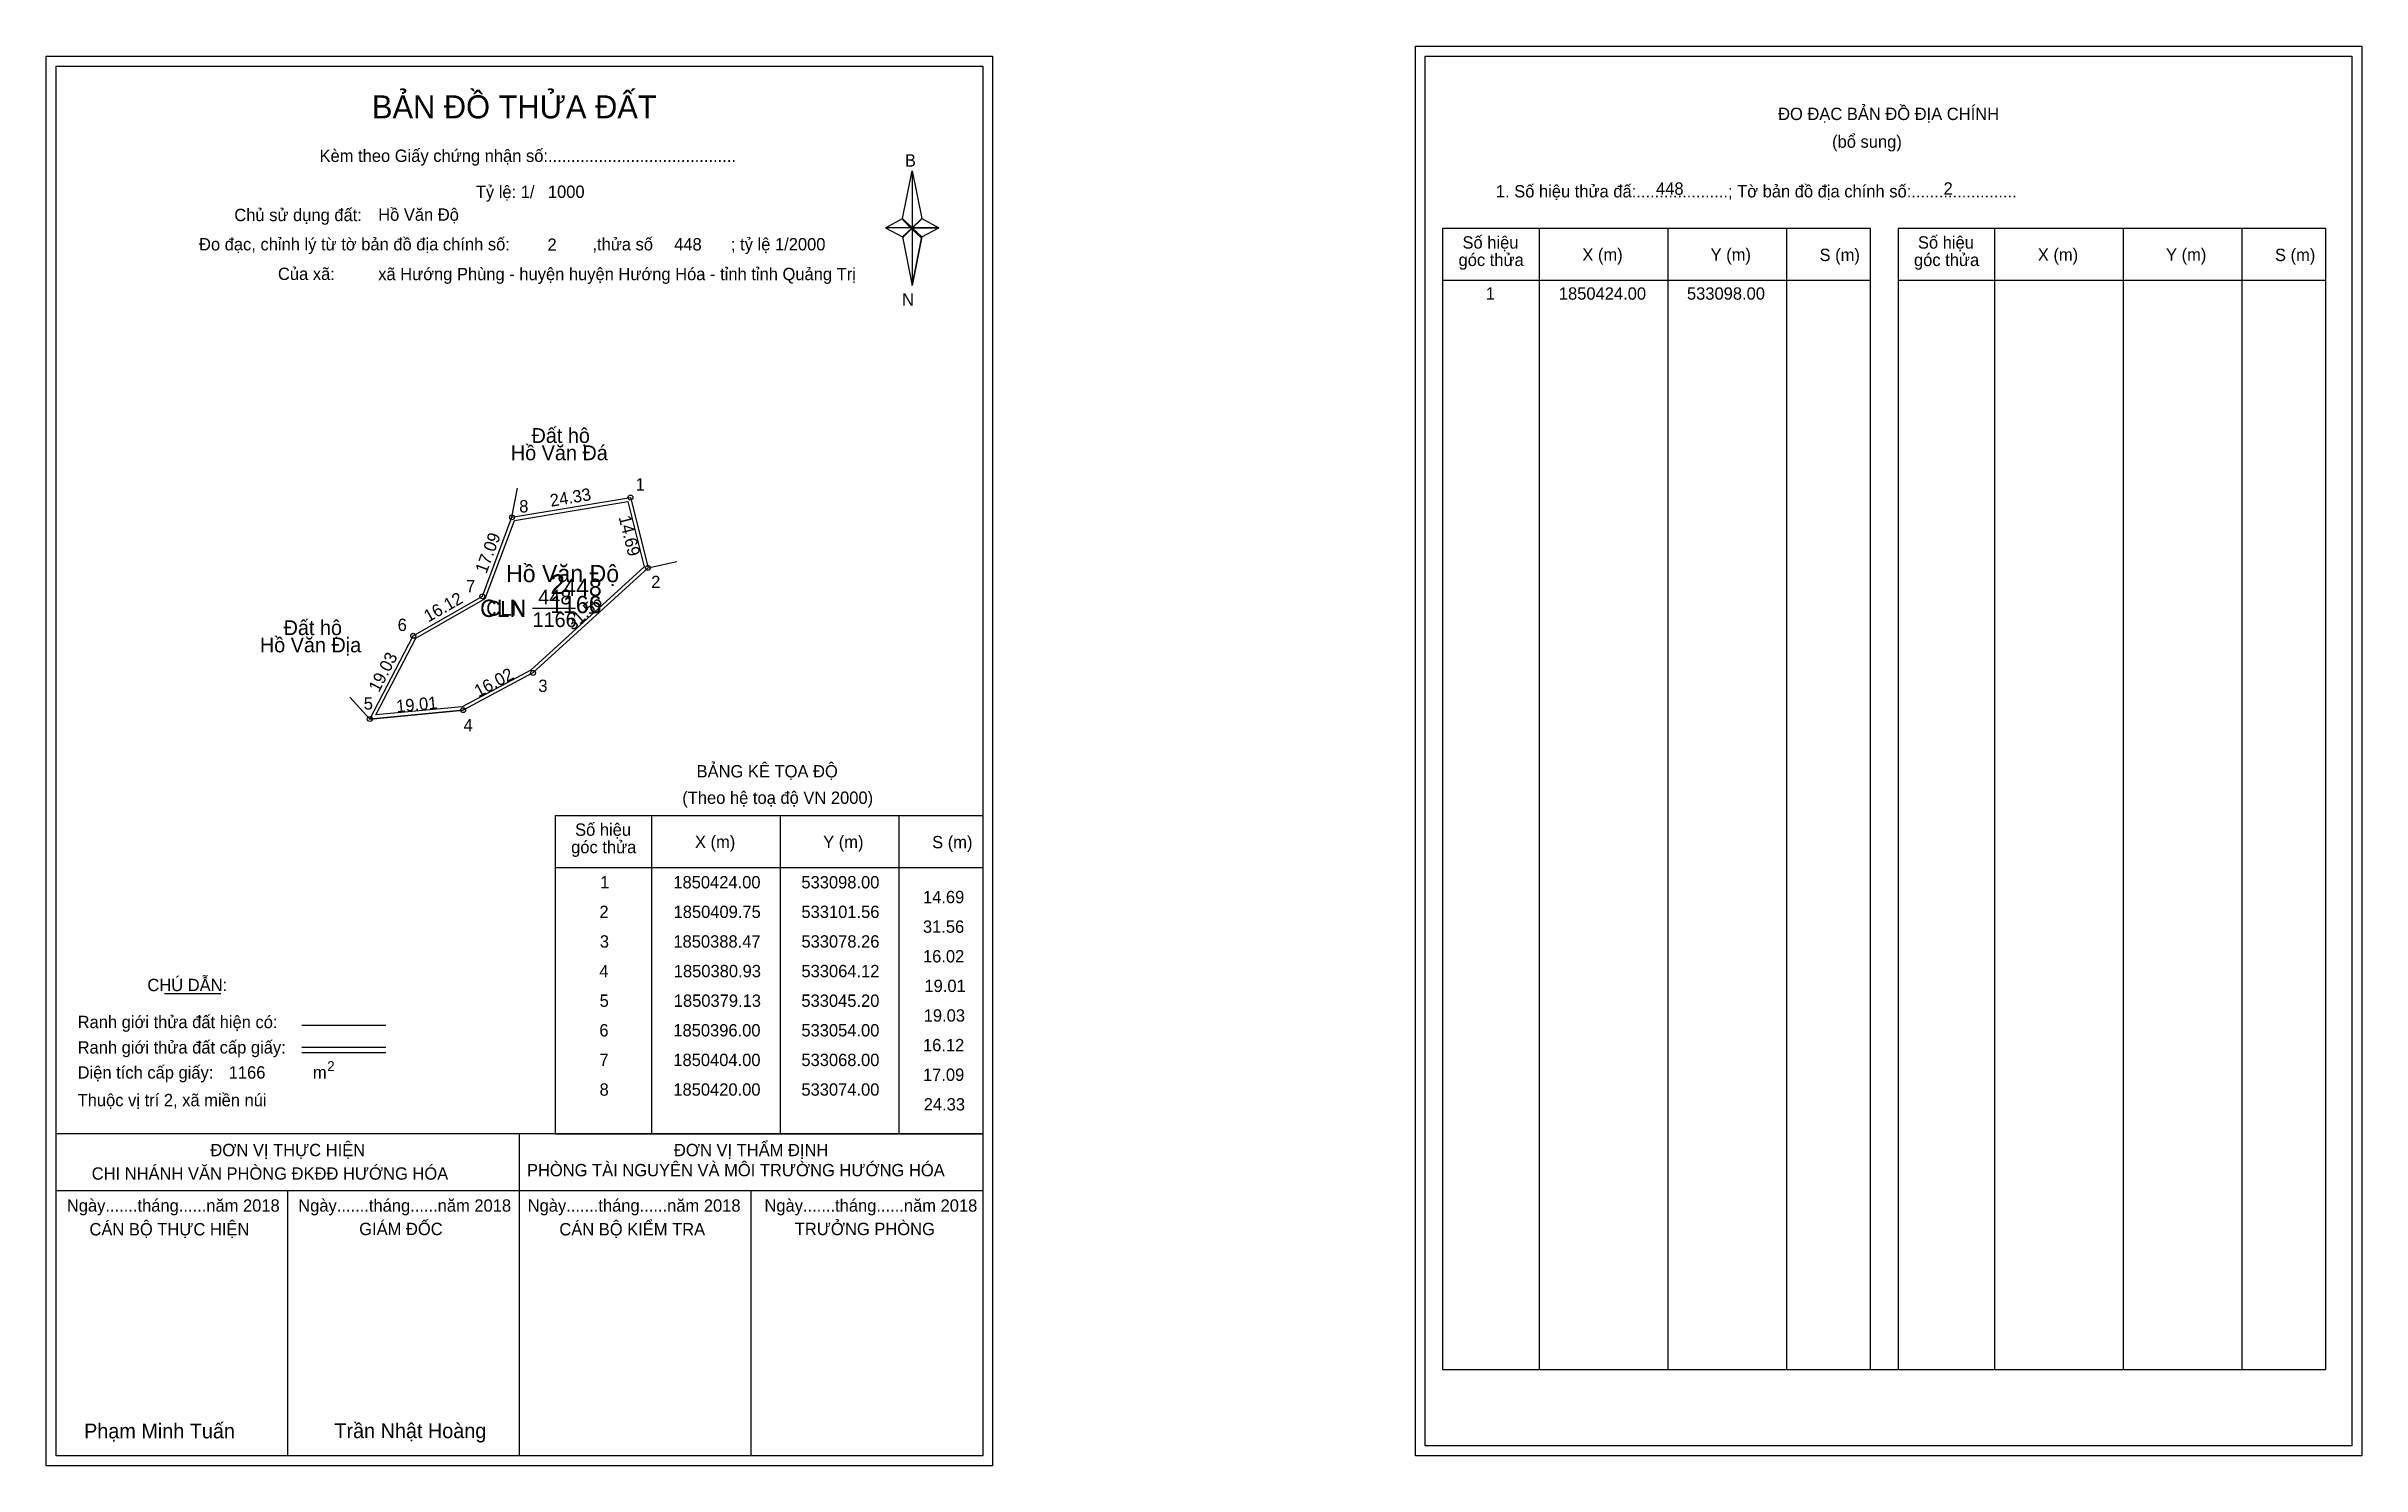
# Model space of a CAD drawing. Extents: x 532980 to 533449, y 1850228 to 1850515.
import ezdxf

# ---------------------------------------------------------------- set-up
doc = ezdxf.new("R2010")
doc.units = 0
for name, color, linetype in [('Level 1', 7, 'Continuous'), ('Level 10', 7, 'Continuous'), ('Level 11', 7, 'Continuous'), ('Level 13', 7, 'Continuous'), ('Level 2', 7, 'Continuous'), ('Level 27', 7, 'Continuous'), ('Level 3', 7, 'Continuous'), ('Level 36', 7, 'Continuous'), ('Level 4', 7, 'Continuous'), ('Level 49', 7, 'Continuous'), ('Level 5', 7, 'Continuous'), ('Level 53', 7, 'Continuous'), ('Level 55', 7, 'Continuous'), ('Level 6', 7, 'Continuous'), ('Level 63', 7, 'Continuous'), ('Level 7', 7, 'Continuous'), ('Level 9', 7, 'Continuous')]:
    doc.layers.add(name, color=color, linetype=linetype)

msp = doc.modelspace()

# ---------------------------------------------------------------- linework, layer by layer
at = {"layer": 'Level 1'}
for p, q in [((533259, 1850513.43), (533259, 1850513.43)), ((532981.68, 1850511.43), (532981.68, 1850511.43)), ((533153.1, 1850480.55), (533155.07, 1850490.19)), ((533155.07, 1850490.19), (533155.07, 1850478.66)), ((533155.07, 1850490.19), (533157.03, 1850480.55)), ((533149.65, 1850478.66), (533153.1, 1850480.55)), ((533153.1, 1850480.55), (533155.07, 1850478.66)), ((533154.92, 1850478.44), (533153.1, 1850480.33)), ((533155.07, 1850478.66), (533153.1, 1850476.82)), ((533156.89, 1850480.33), (533154.92, 1850478.44)), ((533154.92, 1850478.44), (533156.89, 1850480.33)), ((533157.03, 1850480.55), (533155.07, 1850478.66)), ((533155.07, 1850478.66), (533155.07, 1850466.96)), ((533155.07, 1850478.66), (533160.48, 1850478.66)), ((533155.07, 1850478.66), (533157.03, 1850476.82)), ((533157.03, 1850476.82), (533160.48, 1850478.66)), ((533154.92, 1850478.44), (533153.1, 1850476.6)), ((533153.1, 1850476.6), (533154.92, 1850478.44)), ((533153.1, 1850476.82), (533155.07, 1850466.96)), ((533156.89, 1850476.6), (533154.92, 1850478.44)), ((533157.03, 1850476.82), (533155.07, 1850466.96)), ((533262.53, 1850478.57), (533349.13, 1850478.57)), ((533282.12, 1850247.31), (533282.12, 1850478.57)), ((533308.19, 1850247.31), (533308.19, 1850478.57)), ((533332.17, 1850478.57), (533332.17, 1850247.31)), ((533349.13, 1850478.57), (533349.13, 1850247.31)), ((533354.79, 1850478.57), (533441.39, 1850478.57)), ((533374.38, 1850247.31), (533374.38, 1850478.57)), ((533400.45, 1850247.31), (533400.45, 1850478.57)), ((533424.42, 1850478.57), (533424.42, 1850247.31)), ((533441.39, 1850478.57), (533441.39, 1850247.31)), ((533262.53, 1850468.05), (533349.13, 1850468.05)), ((533354.79, 1850468.05), (533441.39, 1850468.05)), ((533082.77, 1850359.6), (533169.37, 1850359.6)), ((533102.36, 1850295.08), (533102.36, 1850359.6)), ((533128.43, 1850295.08), (533128.43, 1850359.6)), ((533152.4, 1850359.6), (533152.4, 1850295.08)), ((533082.77, 1850349.07), (533169.37, 1850349.07)), ((533003.59, 1850323.49), (533015, 1850323.49)), ((533031.46, 1850317.09), (533048.47, 1850317.09)), ((533031.46, 1850312.64), (533048.47, 1850312.64)), ((533031.46, 1850311.55), (533048.47, 1850311.55)), ((533088.5, 1850295.08), (532981.67, 1850295.08)), ((533169.37, 1850295.08), (533064.53, 1850295.08)), ((533075.52, 1850229.85), (533075.52, 1850295.08)), ((533082.77, 1850295.07), (533169.37, 1850295.07)), ((533169.37, 1850283.53), (532981.67, 1850283.53)), ((533028.6, 1850229.85), (533028.6, 1850283.53)), ((533122.45, 1850229.85), (533122.45, 1850283.53)), ((533262.53, 1850247.31), (533441.39, 1850247.31)), ((533446.7, 1850231.85), (533446.7, 1850231.85)), ((533169.37, 1850229.85), (533169.37, 1850229.85))]:
    msp.add_line(p, q, dxfattribs=at)
for points in [[(533153.1, 1850480.55), (533155.07, 1850490.19), (533155.07, 1850478.66)], [(533149.65, 1850478.66), (533153.1, 1850476.82), (533155.07, 1850478.66)], [(533155.07, 1850478.66), (533157.03, 1850480.55), (533160.48, 1850478.66)], [(533155.07, 1850478.66), (533155.07, 1850466.96), (533157.03, 1850476.82)]]:
    msp.add_lwpolyline(points, close=True, dxfattribs=at)
at = {"layer": 'Level 10'}
msp.add_line((533045.2, 1850379.13), (533064.12, 1850380.93), dxfattribs=at)
for points in [[(533064.12, 1850380.93), (533045.2, 1850379.13), (533054, 1850396), (533068, 1850404), (533074, 1850420), (533098, 1850424), (533101.56, 1850409.75), (533078.26, 1850388.47)], [(533063.91, 1850381.61), (533046.42, 1850379.95), (533054.53, 1850395.49), (533068.57, 1850403.52), (533074.51, 1850419.38), (533097.48, 1850423.2), (533100.78, 1850409.99), (533077.85, 1850389.05)]]:
    msp.add_lwpolyline(points, close=True, dxfattribs=at)
at = {"layer": 'Level 11'}
for centre in [(533098, 1850424), (533074, 1850420), (533101.56, 1850409.75), (533068, 1850404), (533054, 1850396), (533078.26, 1850388.47), (533064.12, 1850380.93), (533064.12, 1850380.93), (533045.2, 1850379.13)]:
    msp.add_circle(centre, 0.5, dxfattribs=at)
at = {"layer": 'Level 27'}
for p, q in [((533074, 1850420), (533075.11, 1850425.9)), ((533101.56, 1850409.75), (533107.41, 1850411.08)), ((533045.2, 1850379.13), (533041.15, 1850383.55))]:
    msp.add_line(p, q, dxfattribs=at)
at = {"layer": 'Level 3'}
for p, q in [((533262.53, 1850478.57), (533262.53, 1850247.31)), ((533354.79, 1850478.57), (533354.79, 1850247.31)), ((533082.77, 1850359.6), (533082.77, 1850295.08))]:
    msp.add_line(p, q, dxfattribs=at)
at = {"layer": 'Level 63'}
for points in [[(532979.67, 1850513.43), (533171.37, 1850513.43), (533171.37, 1850227.85), (532979.67, 1850227.85)], [(533257, 1850515.43), (533448.7, 1850515.43), (533448.7, 1850229.85), (533257, 1850229.85)], [(533259, 1850513.43), (533446.7, 1850513.43), (533446.7, 1850231.85), (533259, 1850231.85)], [(532981.67, 1850511.43), (533169.37, 1850511.43), (533169.37, 1850229.85), (532981.67, 1850229.85)]]:
    msp.add_lwpolyline(points, close=True, dxfattribs=at)
at = {"layer": 'Level 9'}
msp.add_line((533078.17, 1850401.56), (533086.88, 1850401.56), dxfattribs=at)

# ---------------------------------------------------------------- texts
at = {"layer": 'Level 1'}
for s, height, p in [('BẢN ĐỒ THỬA ĐẤT', 4.6657, (533045.64, 1850500.83)), ('ĐO ĐẠC BẢN ĐỒ ĐỊA CHÍNH', 2.5, (533330.48, 1850500.49)), ('(bổ sung)', 2.5, (533341.42, 1850494.87)), ('Kèm theo Giấy chứng nhận số:.........................................', 2.5, (533035.02, 1850492)), ('B', 2.5, (533153.61, 1850491.06)), ('1. Số hiệu thửa đấ:....................; Tờ bản đồ địa chính số:.......................', 2.5, (533273.31, 1850484.81)), ('Chủ sử dụng đất:', 2.5, (533017.76, 1850480.01)), ('Đo đạc, chỉnh lý từ tờ bản đồ địa chính số:                  ,thửa số                 ; tỷ lệ 1/2000', 2.5, (533010.61, 1850474.08)), ('Số hiệu', 2.5, (533266.55, 1850474.44)), ('X (m)', 2.5, (533290.83, 1850471.97)), ('Y (m)', 2.5, (533316.81, 1850471.97)), ('S (m)', 2.5, (533338.88, 1850471.92)), ('Số hiệu', 2.5, (533358.81, 1850474.44)), ('X (m)', 2.5, (533383.09, 1850471.97)), ('Y (m)', 2.5, (533409.06, 1850471.97)), ('S (m)', 2.5, (533431.14, 1850471.92)), ('Của xã:', 2.5, (533026.6, 1850468.08)), ('góc thửa', 2.5, (533265.75, 1850470.91)), ('góc thửa', 2.5, (533358.01, 1850470.91)), ('N', 2.5, (533153.01, 1850462.89)), ('BẢNG KÊ TỌA ĐỘ', 2.5, (533111.4, 1850367.3)), ('(Theo hệ toạ độ VN 2000)', 2.5, (533108.5, 1850361.94)), ('Số hiệu', 2.5, (533086.79, 1850355.47)), ('góc thửa', 2.5, (533085.99, 1850351.94)), ('X (m)', 2.5, (533111.07, 1850352.99)), ('Y (m)', 2.5, (533137.04, 1850352.99)), ('S (m)', 2.5, (533159.12, 1850352.94)), ('CHÚ DẪN:', 2.5, (533000.15, 1850324)), ('Ranh giới thửa đất hiện có:', 2.5, (532986.02, 1850316.5)), ('Ranh giới thửa đất cấp giấy:', 2.5, (532986.02, 1850311.36)), ('2', 2, (533036.58, 1850307.81)), ('Diện tích cấp giấy:', 2.5, (532986.02, 1850306.28)), ('m', 2.5, (533033.68, 1850306.3)), ('Thuộc vị trí 2, xã miền núi', 2.5, (532986.02, 1850300.68)), ('ĐƠN VỊ THỰC HIỆN', 2.5, (533012.91, 1850290.56)), ('ĐƠN VỊ THẨM ĐỊNH', 2.5, (533106.81, 1850290.56)), ('CHI NHÁNH VĂN PHÒNG ĐKĐĐ HƯỚNG HÓA', 2.5, (532988.87, 1850285.8)), ('PHÒNG TÀI NGUYÊN VÀ MÔI TRƯỜNG HƯỚNG HÓA', 2.5, (533077.04, 1850286.49)), ('Ngày.......tháng......năm 2018', 2.5, (532983.84, 1850279.32)), ('Ngày.......tháng......năm 2018', 2.5, (533030.71, 1850279.32)), ('Ngày.......tháng......năm 2018', 2.5, (533077.19, 1850279.32)), ('Ngày.......tháng......năm 2018', 2.5, (533125.15, 1850279.32)), ('CÁN BỘ THỰC HIỆN', 2.5, (532988.42, 1850274.51)), ('GIÁM ĐỐC', 2.5, (533043.06, 1850274.57)), ('CÁN BỘ KIỂM TRA', 2.5, (533083.6, 1850274.51)), ('TRƯỞNG PHÒNG', 2.5, (533131.29, 1850274.57)), ('Phạm Minh Tuấn', 3, (532987.33, 1850233.39)), ('Trần Nhật Hoàng', 3, (533038.03, 1850233.44))]:
    msp.add_text(s, height=height, dxfattribs=at).set_placement(p)
at = {"layer": 'Level 11'}
msp.add_text('Tỷ lệ: 1/', height=2.5, dxfattribs=at).set_placement((533066.68, 1850484.69))
at = {"layer": 'Level 13'}
for s, p in [('448', (533079.33, 1850402.36)), ('CLN', (533068.78, 1850400.06)), ('1166', (533078.18, 1850397.76))]:
    msp.add_text(s, height=3, dxfattribs=at).set_placement(p)
at = {"layer": 'Level 2'}
msp.add_text('Hồ Văn Độ', height=3.5, dxfattribs=at).set_placement((533072.81, 1850406.86))
at = {"layer": 'Level 3'}
msp.add_text('CLN', height=3.5, dxfattribs=at).set_placement((533067.54, 1850399.81))
at = {"layer": 'Level 36'}
for s, p in [('Đất hộ', (533077.97, 1850435.07)), ('Hồ Văn Đá', (533073.78, 1850431.57)), ('Đất hộ', (533027.75, 1850396.14)), ('Hồ Văn Địa', (533022.94, 1850392.64))]:
    msp.add_text(s, height=3, dxfattribs=at).set_placement(p)
at = {"layer": 'Level 4'}
msp.add_text('448', height=3.5, dxfattribs=at).set_placement((533084.38, 1850404.06))
at = {"layer": 'Level 49'}
for s, rotation, p in [('24.33', 9.4623, (533081.92, 1850422.13)), ('14.69', 284.0268, (533095.59, 1850420.03)), ('17.09', 69.444, (533068.82, 1850408.46)), ('16.12', 29.7449, (533057.06, 1850398.67)), ('31.56', 42.4056, (533086.35, 1850396.95)), ('19.03', 62.4518, (533047.04, 1850384.39)), ('16.02', 28.0683, (533067.21, 1850383.49)), ('19.01', 5.4346, (533050.67, 1850380.45))]:
    msp.add_text(s, height=2.5, rotation=rotation, dxfattribs=at).set_placement(p)
at = {"layer": 'Level 5'}
msp.add_text('1166', height=3.5, dxfattribs=at).set_placement((533081.73, 1850400.58))
at = {"layer": 'Level 53'}
for s, p in [('1', (533271.25, 1850464.09)), ('1850424.00', (533286.07, 1850464.09)), ('533098.00', (533312.02, 1850464.09)), ('1', (533091.87, 1850344.82)), ('1850424.00', (533106.69, 1850344.82)), ('533098.00', (533132.63, 1850344.82)), ('14.69', (533157.26, 1850341.82)), ('2', (533091.72, 1850338.82)), ('1850409.75', (533106.74, 1850338.82)), ('533101.56', (533132.64, 1850338.82)), ('31.56', (533157.25, 1850335.82)), ('3', (533091.8, 1850332.82)), ('1850388.47', (533106.7, 1850332.82)), ('533078.26', (533132.64, 1850332.82)), ('4', (533091.71, 1850326.82)), ('1850380.93', (533106.78, 1850326.82)), ('533064.12', (533132.64, 1850326.82)), ('16.02', (533157.26, 1850329.82)), ('19.01', (533157.56, 1850323.82)), ('5', (533091.76, 1850320.82)), ('1850379.13', (533106.78, 1850320.82)), ('533045.20', (533132.63, 1850320.82)), ('19.03', (533157.41, 1850317.82)), ('6', (533091.71, 1850314.82)), ('1850396.00', (533106.69, 1850314.82)), ('533054.00', (533132.63, 1850314.82)), ('7', (533091.72, 1850308.82)), ('1850404.00', (533106.69, 1850308.82)), ('533068.00', (533132.63, 1850308.82)), ('16.12', (533157.26, 1850311.82)), ('8', (533091.75, 1850302.82)), ('1850420.00', (533106.69, 1850302.82)), ('533074.00', (533132.63, 1850302.82)), ('17.09', (533157.26, 1850305.82)), ('24.33', (533157.41, 1850299.82))]:
    msp.add_text(s, height=2.5, dxfattribs=at).set_placement(p)
at = {"layer": 'Level 55'}
for s, height, p in [('445', 0.11, (533097.88, 1850423.89)), ('1', 0.4, (533097.89, 1850424)), ('8', 0.4, (533073.87, 1850420)), ('447', 0.11, (533073.88, 1850419.89)), ('445', 0.11, (533073.88, 1850419.89)), ('447', 0.11, (533073.88, 1850419.89)), ('2', 0.4, (533101.42, 1850409.75)), ('445', 0.11, (533101.44, 1850409.64)), ('0', 0.11, (533101.52, 1850409.64)), ('0', 0.11, (533101.52, 1850409.64)), ('7', 0.4, (533067.87, 1850404)), ('447', 0.11, (533067.88, 1850403.89)), ('447', 0.11, (533067.88, 1850403.89)), ('6', 0.4, (533053.86, 1850396)), ('447', 0.11, (533053.88, 1850395.89)), ('447', 0.11, (533053.88, 1850395.89)), ('3', 0.4, (533078.14, 1850388.47)), ('0', 0.11, (533078.22, 1850388.36)), ('0', 0.11, (533078.22, 1850388.36)), ('4', 0.4, (533063.98, 1850380.93)), ('0', 0.11, (533064.08, 1850380.82)), ('0', 0.11, (533064.08, 1850380.82)), ('5', 0.4, (533045.07, 1850379.13)), ('447', 0.11, (533045.08, 1850379.02)), ('447', 0.11, (533045.08, 1850379.02)), ('0', 0.11, (533045.16, 1850379.02)), ('0', 0.11, (533045.16, 1850379.02))]:
    msp.add_text(s, height=height, dxfattribs=at).set_placement(p)
at = {"layer": 'Level 6'}
for s, p in [('1000', (533081.28, 1850484.71)), ('448', (533305.76, 1850485.35)), ('2', (533364, 1850485.37)), ('Hồ Văn Độ', (533046.9, 1850480.08)), ('2', (533081.2, 1850473.99)), ('448', (533106.86, 1850474.07)), ('xã Hướng Phùng - huyện huyện Hướng Hóa - tỉnh tỉnh Quảng Trị', (533046.91, 1850468.04)), ('1166', (533016.62, 1850306.28))]:
    msp.add_text(s, height=2.5, dxfattribs=at).set_placement(p)
at = {"layer": 'Level 7'}
msp.add_text('2', height=4, dxfattribs=at).set_placement((533081.79, 1850404.44))
at = {"layer": 'Level 9'}
for s, p in [('1', (533099.06, 1850425.43)), ('8', (533075.47, 1850420.99)), ('7', (533064.72, 1850404.82)), ('2', (533102.2, 1850405.66)), ('6', (533050.84, 1850396.97)), ('3', (533079.34, 1850384.61)), ('5', (533043.98, 1850381.05)), ('4', (533064.18, 1850376.62))]:
    msp.add_text(s, height=2.5, dxfattribs=at).set_placement(p)

doc.saveas('drawing.dxf')
